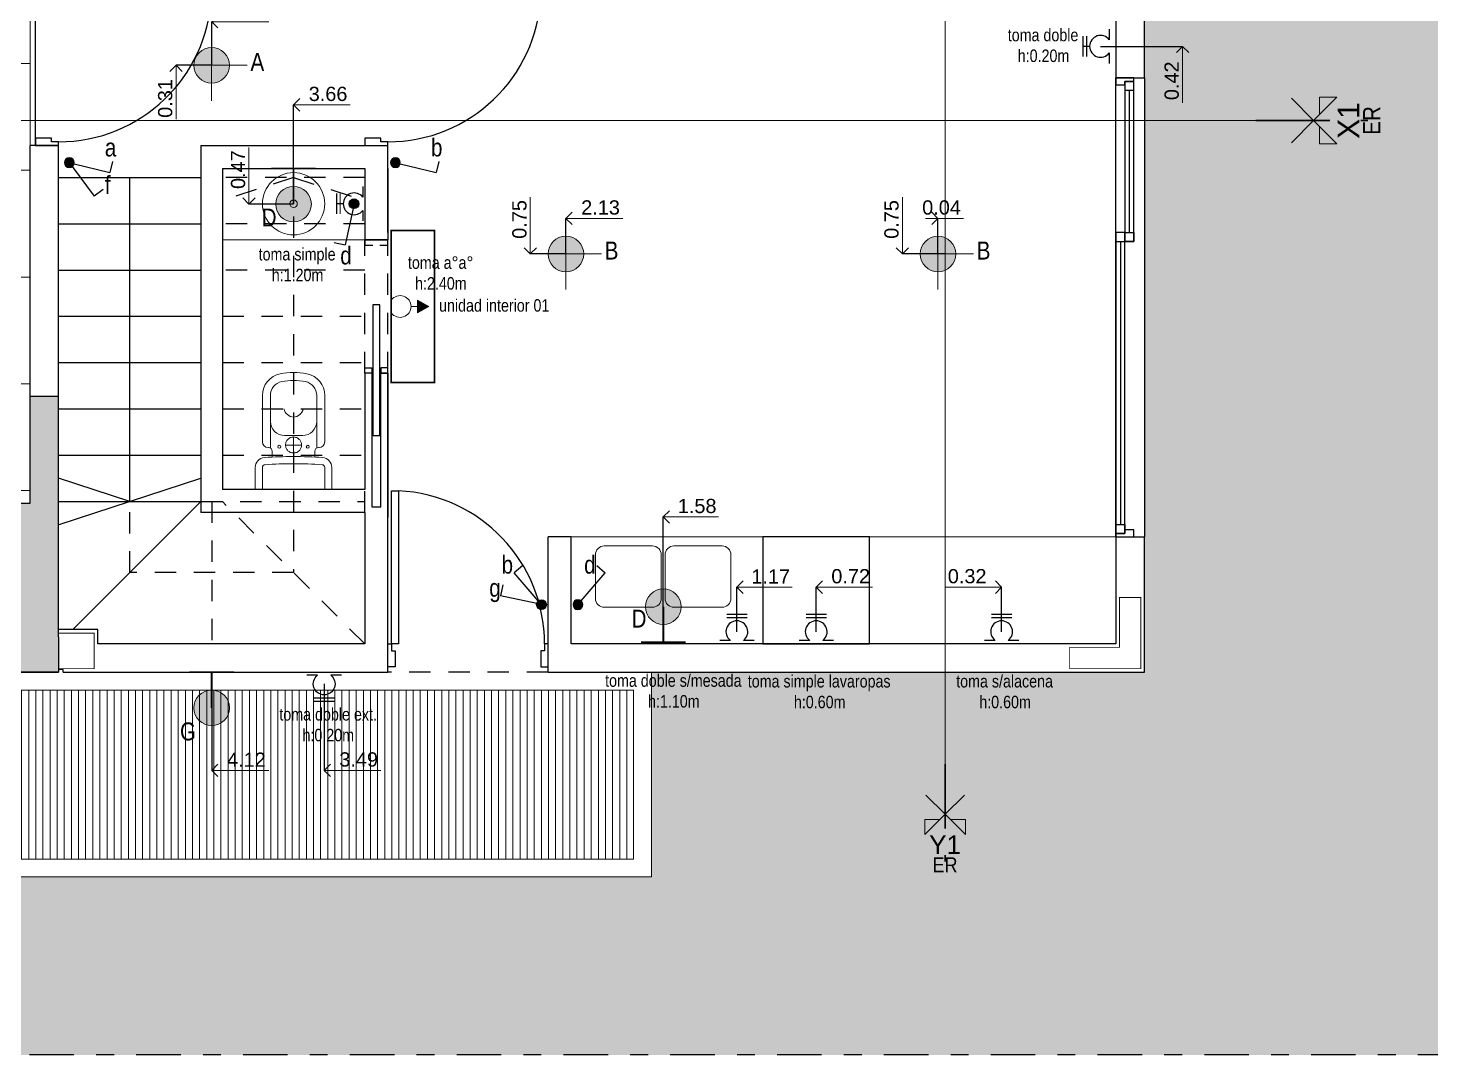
# Model space of a CAD drawing. Header units: millimetres. Extents: x 11902 to 12193, y 9935 to 10135.
# Drawn here: x 12036.44 to 12044.32, y 10090.35 to 10096.11 of the extents above; entities that cross this region are included whole.
import ezdxf
from ezdxf.enums import TextEntityAlignment as Align

# ---------------------------------------------------------------- set-up
doc = ezdxf.new("R2010")
doc.units = ezdxf.units.MM
for name, pattern in [('2040-Superposicion Puentes 20-21-22 con cintas TDC-023-024-025$0$DASHDOT2', [0.5, 0.25, -0.125, 0, -0.125]), ('ACAD_ISO02W100', [15, 12, -3]), ('CENTRO2', [28.575, 19.05, -3.175, 3.175, -3.175]), ('TRAZOS', [19.05, 12.7, -6.35])]:
    doc.linetypes.add(name, pattern=pattern)
doc.layers.get('Defpoints').update_dxf_attribs({"color": 254})
for name, color, linetype in [('0-HATCH', 7, 'Continuous'), ('01-MUROS', 7, 'Continuous'), ('02-CARPINTERÍAS', 62, 'Continuous'), ('03-PROYECCIONES', 14, 'Continuous'), ('ie llaves', 10, 'Continuous'), ('ie textos', 250, 'Continuous'), ('ie tomas', 10, 'Continuous')]:
    doc.layers.add(name, color=color, linetype=linetype)
doc.layers.add('000-COTAS ACUMULADAS', color=7, linetype='Continuous', lineweight=9, true_color=0xd10a0d)
doc.layers.add('ie bocas', color=7, linetype='Continuous', lineweight=9, true_color=0xe41b1b)
for name, color, linetype, lineweight in [('001-EJES REPLANTEO', 20, 'Continuous', 18), ('05-MOBILIARIO SANITARIOS', 144, 'Continuous', 13), ('06-SOLADOS', 252, 'Continuous', 25)]:
    doc.layers.add(name, color=color, linetype=linetype, lineweight=lineweight)
doc.styles.add('arial1', font='arial.ttf', dxfattribs={"height": 0.002})
doc.styles.add('COTAS', font='arial.ttf')
doc.styles.add('ROMANS', font='GOTHIC.TTF', dxfattribs={"height": 0.125})
doc.styles.get("Standard").update_dxf_attribs({"font": 'arial.ttf'})
doc.dimstyles.new('Cotas 1 50', dxfattribs={"dimtxt": 0.08, "dimasz": 0.07, "dimexe": 0, "dimexo": 0, "dimgap": 0.02, "dimtad": 1, "dimjust": 2, "dimzin": 0, "dimdsep": 46, "dimtxsty": 'COTAS', "dimblk1": 'NONE', "dimblk2": 'OPEN90', "dimsah": 1, "dimcen": 0.1, "dimse1": 1, "dimsd1": 1, "dimclrd": 256, "dimclre": 252, "dimclrt": 256, "dimadec": 0, "dimazin": 0, "dimtfac": 1, "dimtix": 1, "dimtmove": 2, "dimatfit": 3, "dimldrblk": 'COTA', "dimfxl": 0, "dimtolj": 1, "dimtzin": 0, "dimlwd": -1, "dimarcsym": 0})

# ---------------------------------------------------------------- blocks, each defined once
blk = doc.blocks.new('A$C7EF1341E')
at = {"lineweight": 0}
for p, q in [((0.215, 0.658), (0, 0.658)), ((0, 0.658), (0, 0.5342)), ((0.0402, 0.658), (0.0402, 0.5342)), ((0.215, 0.658), (0.43, 0.658)), ((0.3898, 0.658), (0.3898, 0.5342)), ((0.43, 0.658), (0.43, 0.5342)), ((0.072, 0.422), (0.075, 0.422)), ((0.085, 0.13), (0.085, 0.422)), ((0.17, 0.408), (0.26, 0.408)), ((0.215, 0.453), (0.215, 0.363)), ((0.345, 0.422), (0.345, 0.13)), ((0.358, 0.422), (0.355, 0.422)), ((0.04, 0.32), (0.04, 0.39)), ((0.04, 0.13), (0.04, 0.32)), ((0.165, 0.355), (0.265, 0.355)), ((0.39, 0.32), (0.39, 0.39)), ((0.39, 0.13), (0.39, 0.32))]:
    blk.add_line(p, q, dxfattribs=at)
at = {"linetype": 'Continuous', "lineweight": 0}
for p, q in [((0.095, 0.442), (0.095, 0.4758)), ((0.335, 0.442), (0.335, 0.4758))]:
    blk.add_line(p, q, dxfattribs=at)
at = {"lineweight": 0}
for centre in [(0.135, 0.418), (0.295, 0.418)]:
    blk.add_circle(centre, 0.0085, dxfattribs=at)
at = {"linetype": 'TRAZOS', "lineweight": 0}
blk.add_circle((0.215, 0.408), 0.045, dxfattribs=at)
at = {"lineweight": 0}
for centre, radius, start, end in [((0.0558, 0.5342), 0.0558, 180, 265.82354), ((0.0558, 0.5342), 0.0156, 180, 265.82354), ((0.2039, 2.5623), 2.0893, 265.82354, 270.30337), ((0.2039, 2.5623), 2.0491, 265.82354, 270.30337), ((0.2261, 2.5623), 2.0893, 269.69663, 274.17646), ((0.2261, 2.5623), 2.0491, 269.69663, 274.17646), ((0.3742, 0.5342), 0.0156, 274.17646, 0), ((0.3742, 0.5342), 0.0558, 274.17646, 0), ((0.072, 0.39), 0.032, 90, 180), ((0.075, 0.442), 0.02, 270, 0), ((0.355, 0.442), 0.02, 180, 270), ((0.358, 0.39), 0.032, 0, 90), ((0.165, 0.275), 0.08, 90, 180), ((0.265, 0.275), 0.08, 0, 90), ((0.2176, 0.1933), 0.0578, 92.61926, 168.39406), ((0.2124, 0.1933), 0.0578, 11.60594, 87.38074), ((0.2354, 0.195), 0.075, 172.39422, 172.744), ((0.1946, 0.195), 0.075, 7.256, 7.60578), ((0.165, 0.13), 0.125, 180, 258.55585), ((0.165, 0.13), 0.08, 180, 258.55585), ((0.265, 0.13), 0.08, 281.44415, 0), ((0.265, 0.13), 0.125, 281.44415, 0), ((0.215, 0.377), 0.377, 258.55585, 281.44415), ((0.215, 0.377), 0.332, 258.55585, 281.44415)]:
    blk.add_arc(centre, radius, start, end, dxfattribs=at)
blk = doc.blocks.new('Eje Replanteo')
h = blk.add_hatch(color=256)
h.paths.add_polyline_path([(0.229, 0.793), (0.06, 0.624), (0.229, 0.624)])
h.paths.add_polyline_path([(-0.229, 0.793), (-0.229, 0.624), (-0.06, 0.624)])
at = {"linetype": 'CENTRO2', "lineweight": 30}
for points in [[(0, 1.094), (0, 1.025)], [(0, 0.725), (0, 0)]]:
    blk.add_lwpolyline(points, dxfattribs=at)
for points in [[(0.217, 0.348), (0, 0.564), (-0.229, 0.793), (-0.229, 0.624), (-0.06, 0.624)], [(-0.217, 0.348), (0, 0.564), (0.229, 0.793), (0.229, 0.624), (0.06, 0.624)]]:
    blk.add_lwpolyline(points)
at = {"width": 0.85}
blk.add_attdef('ER', text='', height=0.17, dxfattribs=at).set_placement((0, 1.133), align=Align.MIDDLE_CENTER)
at = {"color": 1}
blk.add_attdef('EJE', text='', height=0.21, dxfattribs=at).set_placement((0, 0.905), align=Align.MIDDLE_CENTER)
blk = doc.blocks.new('APLIQUE')
at = {"layer": 'ie bocas', "extrusion": (-1.88135e-09, 1.24706e-11, 1)}
h = blk.add_hatch(color=256, dxfattribs=at)
h.dxf.hatch_style = 1
edge = h.paths.add_edge_path()
edge.add_arc((0, 0), 0.1, 179.24043, 539.24043, ccw=False)
at = {"layer": 'ie bocas', "const_width": 0.01}
for points in [[(-0.125, 0.2), (0.125, 0.2)], [(0, 0.2), (0, 0)]]:
    blk.add_lwpolyline(points, dxfattribs=at)
at = {"layer": 'ie bocas', "lineweight": 9}
blk.add_circle((0, 0), 0.1, dxfattribs=at)
blk = doc.blocks.new('LLA-1P')
at = {"color": 0}
for p in [(0.033, 0.028), (0.315, 0.158)]:
    blk.add_line(p, (0.255, 0.225), dxfattribs=at)
at = {"color": 0, "const_width": 0.039}
blk.add_lwpolyline([(-0.016, 0.002, 1), (0.023, 0.002, 1)], format="xyb", close=True, dxfattribs=at)
at = {"color": 0}
blk.add_circle((0.004, 0.002), 0.039, dxfattribs=at)
at = {"style": 'ROMANS', "width": 0.8, "flags": 1}
blk.add_attdef('ELEC', (0, 0.029), '', height=0.125, dxfattribs=at)
blk = doc.blocks.new('BOCA ILUMINAICON')
at = {"layer": 'ie bocas'}
h = blk.add_hatch(color=256, dxfattribs=at)
h.dxf.hatch_style = 1
edge = h.paths.add_edge_path()
edge.add_arc((0, 0), 0.1, 0, 360)
at = {"layer": 'ie bocas', "color": 250, "lineweight": 0, "true_color": 0x1f1f1f}
for p, q in [((-0.0027, -0.2), (0.0027, 0.2)), ((0.2, -0.0027), (-0.2, 0.0027))]:
    blk.add_line(p, q, dxfattribs=at)
at = {"layer": 'ie bocas', "lineweight": 9}
blk.add_circle((0, 0), 0.1, dxfattribs=at)
blk = doc.blocks.new('tug')
at = {"color": 0}
for p, q in [((-0.138, 0.07), (-0.053, 0.07)), ((0.053, 0.07), (0.138, 0.07)), ((0, -0.088), (0, -0.14))]:
    blk.add_line(p, q, dxfattribs=at)
at = {"color": 0, "const_width": 0.01}
for points in [[(-0.083, -0.112), (0.083, -0.112)], [(-0.083, -0.14), (0.083, -0.14)]]:
    blk.add_lwpolyline(points, dxfattribs=at)
at = {"color": 0}
blk.add_arc((0, 0), 0.0875, 126.8888, 53.1112, dxfattribs=at)
blk = doc.blocks.new('TOMA ESPECIAL')
at = {"lineweight": 9, "true_color": 0x306b91}
h = blk.add_hatch(color=147, dxfattribs=at)
h.dxf.hatch_style = 1
h.paths.add_polyline_path([(0, -0.23), (0.052, -0.14), (-0.052, -0.14)])
at = {"color": 0}
for p, q in [((-0.138, 0.07), (-0.053, 0.07)), ((0.053, 0.07), (0.138, 0.07)), ((0, -0.088), (0, -0.14))]:
    blk.add_line(p, q, dxfattribs=at)
at = {"color": 147, "lineweight": 9, "true_color": 0x306b91}
blk.add_lwpolyline([(0, -0.23), (0.052, -0.14), (-0.052, -0.14)], close=True, dxfattribs=at)
at = {"color": 0}
blk.add_arc((0, 0), 0.0875, 126.8888, 53.1112, dxfattribs=at)
blk = doc.blocks.new('_OPEN90')
at = {"color": 0, "linetype": 'ByBlock'}
for p, q in [((0, 0), (-1, 0)), ((-0.5, 0.5), (0, 0)), ((0, 0), (-0.5, -0.5))]:
    blk.add_line(p, q, dxfattribs=at)
blk = doc.blocks.new('*D84')
at = {"layer": '000-COTAS ACUMULADAS', "transparency": 16777216}
blk.add_line((12039.2579, 10094.915), (12039.2579, 10095.1634), dxfattribs=at)
at = {"layer": '000-COTAS ACUMULADAS', "color": 252, "lineweight": -2, "transparency": 16777216}
blk.add_line((12039.4579, 10094.845), (12039.2579, 10094.845), dxfattribs=at)
at = {"layer": 'Defpoints', "color": 0, "transparency": 16777216}
for p in [(12039.6575, 10095.595), (12039.2579, 10094.845), (12039.4579, 10094.845, 0)]:
    blk.add_point(p, dxfattribs=at)
at = {"layer": '000-COTAS ACUMULADAS', "transparency": 16777216, "xscale": 0.07, "yscale": 0.07, "zscale": 0.07, "rotation": 270}
blk.add_blockref('_OPEN90', (12039.2579, 10094.845), dxfattribs=at)
at = {"layer": '000-COTAS ACUMULADAS', "transparency": 16777216, "insert": (12039.1971, 10095.0392), "char_height": 0.08, "attachment_point": 5, "rotation": 90, "style": 'COTAS'}
blk.add_mtext('\\A1;0.75', dxfattribs=at)
blk = doc.blocks.new('_None')
blk = doc.blocks.new('COTA')
blk.add_line((-1, 0), (0, 0))
at = {"const_width": 0.065}
blk.add_lwpolyline([(0.14, 0.14), (0.28, 0.28), (0, 0), (-0.14, -0.14), (-0.28, -0.28)], dxfattribs=at)
blk = doc.blocks.new('*D85')
at = {"layer": '000-COTAS ACUMULADAS', "transparency": 16777216}
blk.add_line((12041.3479, 10094.915), (12041.3479, 10095.1634), dxfattribs=at)
at = {"layer": '000-COTAS ACUMULADAS', "color": 252, "lineweight": -2, "transparency": 16777216}
blk.add_line((12041.5879, 10094.845), (12041.3479, 10094.845), dxfattribs=at)
at = {"layer": 'Defpoints', "color": 0, "transparency": 16777216}
for p in [(12041.5879, 10095.595), (12041.3479, 10094.845), (12041.5879, 10094.845)]:
    blk.add_point(p, dxfattribs=at)
at = {"layer": '000-COTAS ACUMULADAS', "transparency": 16777216, "xscale": 0.07, "yscale": 0.07, "zscale": 0.07, "rotation": 270}
blk.add_blockref('_OPEN90', (12041.3479, 10094.845), dxfattribs=at)
at = {"layer": '000-COTAS ACUMULADAS', "transparency": 16777216, "insert": (12041.2871, 10095.0392), "char_height": 0.08, "attachment_point": 5, "rotation": 90, "style": 'COTAS'}
blk.add_mtext('\\A1;0.75', dxfattribs=at)
blk = doc.blocks.new('*D87')
at = {"layer": '000-COTAS ACUMULADAS', "color": 252, "lineweight": -2, "transparency": 16777216}
blk.add_line((12042.4329, 10096.8077), (12042.922, 10096.8077), dxfattribs=at)
at = {"layer": '000-COTAS ACUMULADAS', "transparency": 16777216}
blk.add_line((12042.922, 10096.7377), (12042.922, 10096.5129), dxfattribs=at)
at = {"layer": 'Defpoints', "color": 0, "transparency": 16777216}
for p in [(12042.4329, 10096.8077), (12042.922, 10096.8077), (12042.5479, 10095.595)]:
    blk.add_point(p, dxfattribs=at)
at = {"layer": '000-COTAS ACUMULADAS', "transparency": 16777216, "xscale": 0.07, "yscale": 0.07, "zscale": 0.07, "rotation": 90}
blk.add_blockref('_OPEN90', (12042.922, 10096.8077), dxfattribs=at)
at = {"layer": '000-COTAS ACUMULADAS', "transparency": 16777216, "insert": (12042.8618, 10096.6253), "char_height": 0.08, "attachment_point": 5, "rotation": 90, "style": 'COTAS'}
blk.add_mtext('\\A1;1.21', dxfattribs=at)
blk = doc.blocks.new('*D88')
at = {"layer": '000-COTAS ACUMULADAS', "color": 252, "lineweight": -2, "transparency": 16777216}
blk.add_line((12042.4613, 10096.0116), (12042.922, 10096.0116), dxfattribs=at)
at = {"layer": '000-COTAS ACUMULADAS', "transparency": 16777216}
blk.add_line((12042.922, 10095.9416), (12042.922, 10095.6946), dxfattribs=at)
at = {"layer": 'Defpoints', "color": 0, "transparency": 16777216}
for p in [(12042.4613, 10096.0116), (12042.922, 10096.0116), (12042.5479, 10095.595)]:
    blk.add_point(p, dxfattribs=at)
at = {"layer": '000-COTAS ACUMULADAS', "transparency": 16777216, "xscale": 0.07, "yscale": 0.07, "zscale": 0.07, "rotation": 90}
blk.add_blockref('_OPEN90', (12042.922, 10096.0116), dxfattribs=at)
at = {"layer": '000-COTAS ACUMULADAS', "transparency": 16777216, "insert": (12042.8611, 10095.8181), "char_height": 0.08, "attachment_point": 5, "rotation": 90, "style": 'COTAS'}
blk.add_mtext('\\A1;0.42', dxfattribs=at)
blk = doc.blocks.new('*D89')
at = {"layer": '000-COTAS ACUMULADAS', "transparency": 16777216}
blk.add_line((12041.8354, 10092.9734), (12041.5884, 10092.9734), dxfattribs=at)
at = {"layer": '000-COTAS ACUMULADAS', "color": 252, "lineweight": -2, "transparency": 16777216}
blk.add_line((12041.9054, 10092.7228), (12041.9054, 10092.9734), dxfattribs=at)
at = {"layer": 'Defpoints', "color": 0, "transparency": 16777216}
for p in [(12041.9054, 10092.9734), (12041.9054, 10092.7228), (12041.5879, 10092.655)]:
    blk.add_point(p, dxfattribs=at)
at = {"layer": '000-COTAS ACUMULADAS', "transparency": 16777216, "xscale": 0.07, "yscale": 0.07, "zscale": 0.07}
blk.add_blockref('_OPEN90', (12041.9054, 10092.9734), dxfattribs=at)
at = {"layer": '000-COTAS ACUMULADAS', "transparency": 16777216, "insert": (12041.7119, 10093.0343), "char_height": 0.08, "attachment_point": 5, "style": 'COTAS'}
blk.add_mtext('\\A1;0.32', dxfattribs=at)
blk = doc.blocks.new('*D90')
at = {"layer": '000-COTAS ACUMULADAS', "color": 252, "lineweight": -2, "transparency": 16777216}
blk.add_line((12040.864, 10092.7228), (12040.864, 10092.9734), dxfattribs=at)
at = {"layer": '000-COTAS ACUMULADAS', "transparency": 16777216}
blk.add_line((12040.934, 10092.9734), (12041.181, 10092.9734), dxfattribs=at)
at = {"layer": 'Defpoints', "color": 0, "transparency": 16777216}
for p in [(12040.864, 10092.9734), (12040.864, 10092.7228), (12041.5879, 10092.655)]:
    blk.add_point(p, dxfattribs=at)
at = {"layer": '000-COTAS ACUMULADAS', "transparency": 16777216, "xscale": 0.07, "yscale": 0.07, "zscale": 0.07, "rotation": 180}
blk.add_blockref('_OPEN90', (12040.864, 10092.9734), dxfattribs=at)
at = {"layer": '000-COTAS ACUMULADAS', "transparency": 16777216, "insert": (12041.0575, 10093.0342), "char_height": 0.08, "attachment_point": 5, "style": 'COTAS'}
blk.add_mtext('\\A1;0.72', dxfattribs=at)
blk = doc.blocks.new('*D91')
at = {"layer": '000-COTAS ACUMULADAS', "color": 252, "lineweight": -2, "transparency": 16777216}
blk.add_line((12040.4184, 10092.7228), (12040.4184, 10092.9734), dxfattribs=at)
at = {"layer": '000-COTAS ACUMULADAS', "transparency": 16777216}
blk.add_line((12040.4884, 10092.9734), (12040.7286, 10092.9734), dxfattribs=at)
at = {"layer": 'Defpoints', "color": 0, "transparency": 16777216}
for p in [(12040.4184, 10092.9734), (12040.4184, 10092.7228), (12041.5879, 10092.6712)]:
    blk.add_point(p, dxfattribs=at)
at = {"layer": '000-COTAS ACUMULADAS', "transparency": 16777216, "xscale": 0.07, "yscale": 0.07, "zscale": 0.07, "rotation": 180}
blk.add_blockref('_OPEN90', (12040.4184, 10092.9734), dxfattribs=at)
at = {"layer": '000-COTAS ACUMULADAS', "transparency": 16777216, "insert": (12040.6085, 10093.0335), "char_height": 0.08, "attachment_point": 5, "style": 'COTAS'}
blk.add_mtext('\\A1;1.17', dxfattribs=at)
blk = doc.blocks.new('*D92')
at = {"layer": '000-COTAS ACUMULADAS', "color": 252, "lineweight": -2, "transparency": 16777216}
blk.add_line((12040.0049, 10092.6632), (12040.0049, 10093.3679), dxfattribs=at)
at = {"layer": '000-COTAS ACUMULADAS', "transparency": 16777216}
blk.add_line((12040.0749, 10093.3679), (12040.3153, 10093.3679), dxfattribs=at)
at = {"layer": 'Defpoints', "color": 0, "transparency": 16777216}
for p in [(12040.0049, 10093.3679), (12040.0049, 10092.6632), (12041.5879, 10092.655)]:
    blk.add_point(p, dxfattribs=at)
at = {"layer": '000-COTAS ACUMULADAS', "transparency": 16777216, "xscale": 0.07, "yscale": 0.07, "zscale": 0.07, "rotation": 180}
blk.add_blockref('_OPEN90', (12040.0049, 10093.3679), dxfattribs=at)
at = {"layer": '000-COTAS ACUMULADAS', "transparency": 16777216, "insert": (12040.1951, 10093.4287), "char_height": 0.08, "attachment_point": 5, "style": 'COTAS'}
blk.add_mtext('\\A1;1.58', dxfattribs=at)
blk = doc.blocks.new('*D93')
at = {"layer": '000-COTAS ACUMULADAS', "color": 252, "lineweight": -2, "transparency": 16777216}
blk.add_line((12037.4679, 10092.495), (12037.4679, 10091.9439), dxfattribs=at)
at = {"layer": '000-COTAS ACUMULADAS', "transparency": 16777216}
blk.add_line((12037.5379, 10091.9439), (12037.7881, 10091.9439), dxfattribs=at)
at = {"layer": 'Defpoints', "color": 0, "transparency": 16777216}
for p in [(12037.4679, 10092.495), (12041.5879, 10092.495), (12037.4679, 10091.9439)]:
    blk.add_point(p, dxfattribs=at)
at = {"layer": '000-COTAS ACUMULADAS', "transparency": 16777216, "xscale": 0.07, "yscale": 0.07, "zscale": 0.07, "rotation": 180}
blk.add_blockref('_OPEN90', (12037.4679, 10091.9439), dxfattribs=at)
at = {"layer": '000-COTAS ACUMULADAS', "transparency": 16777216, "insert": (12037.663, 10092.004), "char_height": 0.08, "attachment_point": 5, "style": 'COTAS'}
blk.add_mtext('\\A1;4.12', dxfattribs=at)
blk = doc.blocks.new('*D95')
at = {"layer": '000-COTAS ACUMULADAS', "color": 252, "lineweight": -2, "transparency": 16777216}
blk.add_line((12037.4679, 10095.905), (12037.4679, 10096.1497), dxfattribs=at)
at = {"layer": '000-COTAS ACUMULADAS', "transparency": 16777216}
blk.add_line((12037.5379, 10096.1497), (12037.7881, 10096.1497), dxfattribs=at)
at = {"layer": 'Defpoints', "color": 0, "transparency": 16777216}
for p in [(12037.4679, 10096.1497), (12037.4679, 10095.905, 0), (12041.5879, 10095.595)]:
    blk.add_point(p, dxfattribs=at)
at = {"layer": '000-COTAS ACUMULADAS', "transparency": 16777216, "xscale": 0.07, "yscale": 0.07, "zscale": 0.07, "rotation": 180}
blk.add_blockref('_OPEN90', (12037.4679, 10096.1497), dxfattribs=at)
at = {"layer": '000-COTAS ACUMULADAS', "transparency": 16777216, "insert": (12037.663, 10096.2098), "char_height": 0.08, "attachment_point": 5, "style": 'COTAS'}
blk.add_mtext('\\A1;4.12', dxfattribs=at)
blk = doc.blocks.new('*D96')
at = {"layer": '000-COTAS ACUMULADAS', "color": 252, "lineweight": -2, "transparency": 16777216}
blk.add_line((12037.9279, 10095.325), (12037.9279, 10095.683), dxfattribs=at)
at = {"layer": '000-COTAS ACUMULADAS', "transparency": 16777216}
blk.add_line((12037.9979, 10095.683), (12038.2456, 10095.683), dxfattribs=at)
at = {"layer": 'Defpoints', "color": 0, "transparency": 16777216}
for p in [(12037.9279, 10095.683), (12041.5879, 10095.595), (12037.9279, 10095.325)]:
    blk.add_point(p, dxfattribs=at)
at = {"layer": '000-COTAS ACUMULADAS', "transparency": 16777216, "xscale": 0.07, "yscale": 0.07, "zscale": 0.07, "rotation": 180}
blk.add_blockref('_OPEN90', (12037.9279, 10095.683), dxfattribs=at)
at = {"layer": '000-COTAS ACUMULADAS', "transparency": 16777216, "insert": (12038.1218, 10095.7439), "char_height": 0.08, "attachment_point": 5, "style": 'COTAS'}
blk.add_mtext('\\A1;3.66', dxfattribs=at)
blk = doc.blocks.new('*D98')
at = {"layer": '000-COTAS ACUMULADAS', "transparency": 16777216}
blk.add_line((12037.6773, 10095.195), (12037.6773, 10095.4428), dxfattribs=at)
at = {"layer": '000-COTAS ACUMULADAS', "color": 252, "lineweight": -2, "transparency": 16777216}
blk.add_line((12037.9279, 10095.125), (12037.6773, 10095.125), dxfattribs=at)
at = {"layer": 'Defpoints', "color": 0, "transparency": 16777216}
for p in [(12037.9279, 10095.595), (12037.6773, 10095.125), (12037.9279, 10095.125)]:
    blk.add_point(p, dxfattribs=at)
at = {"layer": '000-COTAS ACUMULADAS', "transparency": 16777216, "xscale": 0.07, "yscale": 0.07, "zscale": 0.07, "rotation": 270}
blk.add_blockref('_OPEN90', (12037.6773, 10095.125), dxfattribs=at)
at = {"layer": '000-COTAS ACUMULADAS', "transparency": 16777216, "insert": (12037.6164, 10095.3189), "char_height": 0.08, "attachment_point": 5, "rotation": 90, "style": 'COTAS'}
blk.add_mtext('\\A1;0.47', dxfattribs=at)
blk = doc.blocks.new('*D99')
at = {"layer": '000-COTAS ACUMULADAS', "color": 252, "lineweight": -2, "transparency": 16777216}
blk.add_line((12037.4679, 10095.905), (12037.2679, 10095.905), dxfattribs=at)
at = {"layer": '000-COTAS ACUMULADAS', "transparency": 16777216}
blk.add_line((12037.2679, 10095.835), (12037.2679, 10095.6027), dxfattribs=at)
at = {"layer": 'Defpoints', "color": 0, "transparency": 16777216}
for p in [(12037.2679, 10095.905), (12037.4679, 10095.905, 0), (12037.4679, 10095.595)]:
    blk.add_point(p, dxfattribs=at)
at = {"layer": '000-COTAS ACUMULADAS', "transparency": 16777216, "xscale": 0.07, "yscale": 0.07, "zscale": 0.07, "rotation": 90}
blk.add_blockref('_OPEN90', (12037.2679, 10095.905), dxfattribs=at)
at = {"layer": '000-COTAS ACUMULADAS', "transparency": 16777216, "insert": (12037.2071, 10095.7189), "char_height": 0.08, "attachment_point": 5, "rotation": 90, "style": 'COTAS'}
blk.add_mtext('\\A1;0.31', dxfattribs=at)
blk = doc.blocks.new('*D100')
at = {"layer": '000-COTAS ACUMULADAS', "color": 252, "lineweight": -2, "transparency": 16777216}
blk.add_line((12041.5479, 10094.845), (12041.5479, 10095.045), dxfattribs=at)
at = {"layer": '000-COTAS ACUMULADAS', "transparency": 16777216}
blk.add_line((12041.5479, 10095.045), (12041.6917, 10095.045), dxfattribs=at)
at = {"layer": 'Defpoints', "color": 0, "transparency": 16777216}
for p in [(12041.5479, 10095.045), (12041.5479, 10094.845), (12041.5879, 10094.845)]:
    blk.add_point(p, dxfattribs=at)
at = {"layer": '000-COTAS ACUMULADAS', "transparency": 16777216, "xscale": 0.07, "yscale": 0.07, "zscale": 0.07}
blk.add_blockref('_OPEN90', (12041.5479, 10095.045), dxfattribs=at)
at = {"layer": '000-COTAS ACUMULADAS', "transparency": 16777216, "insert": (12041.5679, 10095.1059), "char_height": 0.08, "attachment_point": 5, "style": 'COTAS'}
blk.add_mtext('\\A1;0.04', dxfattribs=at)
blk = doc.blocks.new('*D101')
at = {"layer": '000-COTAS ACUMULADAS', "color": 252, "lineweight": -2, "transparency": 16777216}
blk.add_line((12039.4579, 10094.845), (12039.4579, 10095.045), dxfattribs=at)
at = {"layer": '000-COTAS ACUMULADAS', "transparency": 16777216}
blk.add_line((12039.5279, 10095.045), (12039.7771, 10095.045), dxfattribs=at)
at = {"layer": 'Defpoints', "color": 0, "transparency": 16777216}
for p in [(12039.4579, 10095.045), (12039.4579, 10094.845), (12041.5879, 10094.845)]:
    blk.add_point(p, dxfattribs=at)
at = {"layer": '000-COTAS ACUMULADAS', "transparency": 16777216, "xscale": 0.07, "yscale": 0.07, "zscale": 0.07, "rotation": 180}
blk.add_blockref('_OPEN90', (12039.4579, 10095.045), dxfattribs=at)
at = {"layer": '000-COTAS ACUMULADAS', "transparency": 16777216, "insert": (12039.6525, 10095.1059), "char_height": 0.08, "attachment_point": 5, "style": 'COTAS'}
blk.add_mtext('\\A1;2.13', dxfattribs=at)
blk = doc.blocks.new('*D102')
at = {"layer": '000-COTAS ACUMULADAS', "color": 252, "lineweight": -2, "transparency": 16777216}
blk.add_line((12038.0998, 10092.4294), (12038.0998, 10091.9439), dxfattribs=at)
at = {"layer": '000-COTAS ACUMULADAS', "transparency": 16777216}
blk.add_line((12038.1698, 10091.9439), (12038.4177, 10091.9439), dxfattribs=at)
at = {"layer": 'Defpoints', "color": 0, "transparency": 16777216}
for p in [(12041.5879, 10092.495), (12038.0998, 10092.4294), (12038.0998, 10091.9439)]:
    blk.add_point(p, dxfattribs=at)
at = {"layer": '000-COTAS ACUMULADAS', "transparency": 16777216, "xscale": 0.07, "yscale": 0.07, "zscale": 0.07, "rotation": 180}
blk.add_blockref('_OPEN90', (12038.0998, 10091.9439), dxfattribs=at)
at = {"layer": '000-COTAS ACUMULADAS', "transparency": 16777216, "insert": (12038.2938, 10092.0047), "char_height": 0.08, "attachment_point": 5, "style": 'COTAS'}
blk.add_mtext('\\A1;3.49', dxfattribs=at)

msp = doc.modelspace()

# ---------------------------------------------------------------- hatches: boundary and pattern name
at = {"layer": '01-MUROS', "true_color": 0xe0e0e0, "transparency": 33554595}
h = msp.add_hatch(color=254, dxfattribs=at)
h.dxf.hatch_style = 1
h.paths.add_polyline_path([(12017.8251, 10096.455), (12009.0451, 10096.455), (12009.0451, 10090.345), (12017.8251, 10090.345)])
edge = h.paths.add_edge_path()
edge.add_line((12053.1589, 10112.895), (12013.9351, 10112.895))
edge.add_arc((12013.8466, 10108.0944), 4.8014, 88.94277, 179.99294)
edge.add_line((12009.0451, 10108.095), (12009.0451, 10106.595))
edge.add_line((12009.0451, 10106.595), (12022.2351, 10106.595))
edge.add_line((12022.2351, 10106.595), (12053.1589, 10106.595))
edge.add_line((12053.1589, 10106.595), (12053.1589, 10112.895))
h.paths.add_polyline_path([(12039.4579, 10091.345), (12029.0251, 10091.345), (12029.0251, 10090.345), (12039.4579, 10090.345)])
h.paths.add_polyline_path([(12017.8251, 10091.345), (12025.0251, 10091.345), (12025.0251, 10090.345), (12017.8251, 10090.345)])
h.paths.add_polyline_path([(12039.9379, 10092.495), (12039.9379, 10091.345), (12039.4579, 10091.345), (12039.4579, 10090.345), (12061.4589, 10090.345), (12061.4589, 10112.895), (12053.1589, 10112.895), (12053.1589, 10099.7514), (12042.7079, 10099.7514), (12042.7079, 10092.495)])
at = {"layer": '01-MUROS'}
h = msp.add_hatch(color=253, dxfattribs=at)
h.dxf.hatch_style = 1
h.paths.add_polyline_path([(12025.8251, 10092.695), (12025.8251, 10092.565), (12025.8251, 10092.495), (12036.6079, 10092.495), (12036.6079, 10092.695), (12036.6079, 10094.045), (12036.4479, 10094.045), (12036.4479, 10093.445), (12036.3279, 10093.445), (12036.3279, 10092.695), (12034.5179, 10092.695), (12034.5179, 10093.445), (12034.3979, 10093.445), (12034.3979, 10092.695), (12033.4979, 10092.695), (12033.4979, 10093.295), (12033.2979, 10093.295), (12033.2979, 10092.695)])
h.paths.add_polyline_path([(12032.7979, 10096.675), (12032.7979, 10097.28), (12032.5979, 10097.28), (12032.5979, 10096.475), (12033.2979, 10096.475), (12033.2979, 10095.845), (12033.4979, 10095.845), (12033.4979, 10096.675)])
h.paths.add_polyline_path([(12032.5979, 10099.745), (12032.5979, 10098.88), (12032.7979, 10098.88), (12032.7979, 10099.545), (12033.4979, 10099.545), (12033.4979, 10100.4025), (12033.2979, 10100.4025), (12033.2979, 10099.745)])
h.paths.add_polyline_path([(12033.2979, 10103.6275), (12033.2979, 10102.2525), (12033.4979, 10102.2525), (12033.4979, 10102.94), (12033.4979, 10103.6275)])
h.paths.add_polyline_path([(12030.7165, 10106.595), (12030.7165, 10106.395), (12033.2979, 10106.395), (12033.2979, 10105.4775), (12033.4979, 10105.4775), (12033.4979, 10106.395), (12033.8979, 10106.395), (12033.8979, 10106.595)])
h.paths.add_polyline_path([(12036.3279, 10099.755), (12036.3279, 10099.515), (12036.5879, 10099.515), (12036.5879, 10099.755)])
h.paths.add_polyline_path([(12036.3279, 10096.595), (12036.3279, 10096.355), (12036.5879, 10096.355), (12036.5879, 10096.595)])
h.paths.add_polyline_path([(12036.3479, 10106.595), (12036.0679, 10106.595), (12036.0679, 10106.395), (12036.3279, 10106.395), (12036.3279, 10106.355), (12036.5879, 10106.355), (12036.5879, 10106.595)])
h.paths.add_polyline_path([(12027.4165, 10106.595), (12027.4165, 10106.395), (12028.7165, 10106.395), (12028.7165, 10106.595)])
h.paths.add_polyline_path([(12022.2351, 10106.595), (12022.2351, 10105.23), (12022.4351, 10105.23), (12022.4351, 10106.395), (12025.4165, 10106.395), (12025.4165, 10106.595)])
h.paths.add_polyline_path([(12022.2351, 10103.23), (12022.2351, 10101.865), (12020.7451, 10101.865), (12020.7451, 10099.095), (12023.5551, 10099.095), (12023.5551, 10098.575), (12023.7551, 10098.575), (12023.7551, 10099.295), (12020.9451, 10099.295), (12020.9451, 10101.665), (12022.4351, 10101.665), (12022.4351, 10103.23)])
h.paths.add_polyline_path([(12019.0251, 10096.455), (12019.0251, 10095.475), (12019.2251, 10095.475), (12019.2251, 10096.255), (12023.7551, 10096.255), (12023.7551, 10096.975), (12023.5551, 10096.975), (12023.5551, 10096.455)])
h.paths.add_polyline_path([(12019.2251, 10092.695), (12019.2251, 10093.475), (12019.0251, 10093.475), (12019.0251, 10092.495), (12025.0251, 10092.495), (12025.0251, 10092.695)])
at = {"layer": '06-SOLADOS', "lineweight": 5}
h = msp.add_hatch(dxfattribs=at)
h.set_pattern_fill('_USER', color=256, scale=0.6, angle=90, double=1, pattern_type=0)
h.set_pattern_definition([(90, (12036.70794, 10094.71504), (-0.6, 2e-16), []), (180, (12036.70794, 10094.71504), (-2e-16, -0.6), [])])
h.paths.add_polyline_path([(12033.4979, 10093.445), (12036.4479, 10093.445), (12036.4479, 10094.045), (12036.4479, 10094.715), (12036.4479, 10096.355), (12036.3279, 10096.355), (12036.3279, 10096.595), (12036.5879, 10096.595), (12036.5879, 10099.515), (12036.3279, 10099.515), (12036.3279, 10099.755), (12036.5879, 10099.755), (12036.5879, 10106.355), (12036.4679, 10106.355), (12036.4679, 10106.395), (12033.4979, 10106.395), (12033.4979, 10099.545), (12032.7979, 10099.545), (12032.7979, 10096.675), (12033.4979, 10096.675), (12033.4979, 10096.005), (12035.4479, 10096.005), (12035.4479, 10095.185), (12033.4979, 10095.185)])
at = {"layer": '06-SOLADOS', "lineweight": 9}
h = msp.add_hatch(dxfattribs=at)
h.set_pattern_fill('_USER', color=256, scale=0.04, angle=90, pattern_type=0)
h.set_pattern_definition([(90, (0, 0), (-0.04, 0), [])])
h.paths.add_polyline_path([(12019.1251, 10091.445), (12019.1251, 10092.395), (12039.8379, 10092.395), (12039.8379, 10091.445)])
h.paths.add_polyline_path([(12033.5079, 10091.635), (12033.5079, 10092.235), (12034.1079, 10092.235), (12034.1079, 10091.635)], flags=16)
h.paths.add_polyline_path([(12025.1251, 10091.245), (12028.9251, 10091.245), (12028.9251, 10090.445), (12025.1251, 10090.445)])

# ---------------------------------------------------------------- linework, layer by layer
for p, q in [((12036.4779, 10095.455), (12036.4779, 10096.355)), ((12036.6079, 10092.495), (12034.1079, 10092.495))]:
    msp.add_line(p, q)
at = {"color": 1, "linetype": '2040-Superposicion Puentes 20-21-22 con cintas TDC-023-024-025$0$DASHDOT2'}
msp.add_line((12065.4944, 10090.345), (12008.9351, 10090.345), dxfattribs=at)
at = {"color": 97, "true_color": 0x2e8c22, "const_width": 0.005}
msp.add_lwpolyline([(12042.6879, 10092.515), (12042.2879, 10092.515), (12042.2879, 10092.635), (12042.5679, 10092.635), (12042.5679, 10092.915), (12042.6879, 10092.915), (12042.6879, 10092.515)], dxfattribs=at)
msp.add_lwpolyline([(12036.6079, 10092.715), (12036.6079, 10092.515), (12036.8079, 10092.515), (12036.8079, 10092.715)], close=True, dxfattribs=at)
at = {"layer": '0-HATCH'}
msp.add_line((12036.6079, 10094.045), (12036.4479, 10094.045), dxfattribs=at)
msp.add_lwpolyline([(12036.6329, 10092.495), (12036.6329, 10092.51), (12036.6079, 10092.51)], dxfattribs=at)
at = {"layer": '001-EJES REPLANTEO'}
for p, q in [((12041.5879, 10097.3929), (12041.5879, 10091.6972)), ((12043.6577, 10095.595), (12035.6573, 10095.595))]:
    msp.add_line(p, q, dxfattribs=at)
at = {"layer": '01-MUROS'}
for p, q in [((12042.5479, 10095.835), (12042.7079, 10095.835)), ((12036.4479, 10093.445), (12036.4479, 10095.455)), ((12036.6079, 10092.695), (12036.6079, 10095.455)), ((12037.4079, 10095.455), (12038.3279, 10095.455)), ((12037.4079, 10095.455), (12037.4079, 10093.3918)), ((12037.5279, 10095.325), (12038.3279, 10095.325)), ((12037.5279, 10095.325), (12037.5279, 10093.5218)), ((12038.3279, 10095.325), (12038.3279, 10094.925)), ((12038.3279, 10094.925), (12038.4579, 10094.925)), ((12038.4579, 10092.495), (12038.4579, 10094.215)), ((12038.4579, 10094.175), (12038.4179, 10094.175)), ((12038.3279, 10093.5218), (12037.5279, 10093.5218)), ((12036.3279, 10093.445), (12036.4479, 10093.445)), ((12038.3279, 10093.3918), (12037.4079, 10093.3918)), ((12039.3579, 10092.495), (12039.3579, 10093.255)), ((12039.4879, 10093.255), (12039.3579, 10093.255)), ((12039.4879, 10092.655), (12039.4879, 10093.255)), ((12042.5479, 10093.255), (12042.5479, 10092.655)), ((12042.5479, 10093.255), (12042.7079, 10093.255)), ((12042.7079, 10092.495), (12042.7079, 10093.255)), ((12036.6079, 10092.695), (12036.6079, 10092.495)), ((12042.5479, 10092.655), (12039.4879, 10092.655))]:
    msp.add_line(p, q, dxfattribs=at)
for points in [[(12042.7079, 10095.835), (12042.7079, 10096.595), (12042.1579, 10096.595)], [(12042.1579, 10096.435), (12042.5479, 10096.435), (12042.5479, 10095.835)], [(12036.6079, 10095.455), (12036.4479, 10095.455)], [(12038.3279, 10095.455), (12038.3279, 10095.455), (12038.4579, 10095.455)], [(12038.4579, 10094.965), (12038.4579, 10095.455)], [(12038.4579, 10095.325), (12038.4579, 10094.925)], [(12038.3679, 10094.175), (12038.3279, 10094.175)], [(12038.3279, 10094.175), (12038.3279, 10093.5218)], [(12038.3679, 10094.175), (12038.3679, 10093.425), (12038.4179, 10093.425), (12038.4179, 10094.175)], [(12038.4579, 10094.175), (12038.4579, 10093.365)], [(12038.3279, 10093.3918), (12038.3279, 10092.655), (12036.8279, 10092.655), (12036.8279, 10092.735), (12036.6079, 10092.735)], [(12025.8251, 10092.495), (12036.6079, 10092.495)], [(12036.6329, 10092.495), (12038.4579, 10092.495)], [(12039.3579, 10092.495), (12042.7079, 10092.495)]]:
    msp.add_lwpolyline(points, dxfattribs=at)
msp.add_lwpolyline([(12040.564, 10092.655), (12041.164, 10092.655), (12041.164, 10093.255), (12040.564, 10093.255)], close=True, dxfattribs=at)
at = {"layer": '02-CARPINTERÍAS'}
for p, q in [((12042.5479, 10093.255), (12042.5479, 10095.835)), ((12042.6229, 10095.765), (12042.6229, 10094.965)), ((12042.7079, 10095.835), (12042.7079, 10093.255)), ((12042.5729, 10094.915), (12042.5729, 10093.325))]:
    msp.add_line(p, q, dxfattribs=at)
for points in [[(12042.5979, 10095.795), (12042.5979, 10095.815), (12042.6479, 10095.815), (12042.6479, 10095.835), (12042.5479, 10095.835), (12042.5479, 10095.795)], [(12042.6479, 10095.815), (12042.5979, 10095.815), (12042.5979, 10094.915), (12042.6479, 10094.915)], [(12042.5979, 10095.815), (12042.5979, 10095.765), (12042.6479, 10095.765), (12042.6479, 10095.815)], [(12036.5679, 10095.495), (12036.4779, 10095.495), (12036.4779, 10095.455), (12036.6079, 10095.455), (12036.6079, 10095.475), (12036.5679, 10095.475)], [(12038.4179, 10095.495), (12038.3279, 10095.495), (12038.3279, 10095.455), (12038.4579, 10095.455), (12038.4579, 10095.475), (12038.4179, 10095.475)], [(12042.5979, 10094.965), (12042.5479, 10094.965), (12042.5479, 10093.275), (12042.5979, 10093.275)], [(12042.5479, 10094.965), (12042.5479, 10094.915), (12042.5979, 10094.915), (12042.5979, 10094.965)], [(12042.5979, 10094.915), (12042.5979, 10094.965), (12042.6479, 10094.965), (12042.6479, 10094.915)], [(12038.3729, 10093.825), (12038.4129, 10093.825), (12038.4129, 10094.5597), (12038.3729, 10094.5597)], [(12038.3279, 10094.175), (12038.3279, 10094.205), (12038.3679, 10094.205), (12038.3679, 10094.175)], [(12038.4579, 10094.175), (12038.4579, 10094.205), (12038.4179, 10094.205), (12038.4179, 10094.175)], [(12038.4779, 10093.515), (12038.5179, 10093.515), (12038.5179, 10092.655), (12038.4779, 10092.655)], [(12042.5479, 10093.275), (12042.5479, 10093.325), (12042.5979, 10093.325), (12042.5979, 10093.275)], [(12042.5979, 10093.295), (12042.5979, 10093.275), (12042.5479, 10093.275), (12042.5479, 10093.255), (12042.6479, 10093.255), (12042.6479, 10093.295)], [(12038.4979, 10092.615), (12038.4979, 10092.525), (12038.4579, 10092.525), (12038.4579, 10092.655), (12038.4779, 10092.655), (12038.4779, 10092.615)], [(12039.3179, 10092.615), (12039.3179, 10092.525), (12039.3579, 10092.525), (12039.3579, 10092.655), (12039.3379, 10092.655), (12039.3379, 10092.615)]]:
    msp.add_lwpolyline(points, close=True, dxfattribs=at)
msp.add_lwpolyline([(12038.4129, 10094.895), (12038.4579, 10094.895), (12038.4579, 10094.925), (12038.3279, 10094.925), (12038.3279, 10094.895), (12038.3729, 10094.895)], dxfattribs=at)
for centre, start, end in [((12036.6079, 10096.335), 270, 357.33412), ((12038.4579, 10096.335), 270, 357.33412), ((12038.4779, 10092.655), 360, 87.33412)]:
    msp.add_arc(centre, 0.86, start, end, dxfattribs=at)
at = {"layer": '03-PROYECCIONES', "linetype": 'ACAD_ISO02W100', "ltscale": 0.01}
for p, q in [((12038.3279, 10095.275), (12037.5279, 10095.275)), ((12038.3279, 10095.015), (12037.5279, 10095.015)), ((12038.3279, 10094.175), (12038.3279, 10094.925)), ((12038.4579, 10094.175), (12038.4579, 10094.925)), ((12038.3279, 10094.755), (12037.5279, 10094.755)), ((12037.5279, 10094.495), (12038.3279, 10094.495)), ((12037.5279, 10094.235), (12038.3279, 10094.235)), ((12037.5279, 10093.975), (12038.3279, 10093.975)), ((12037.5279, 10093.715), (12038.3279, 10093.715)), ((12038.3279, 10093.3918), (12038.3279, 10093.5218)), ((12037.4079, 10093.455), (12038.3279, 10093.455)), ((12037.4679, 10093.455), (12037.4679, 10092.655)), ((12038.3279, 10092.655), (12037.5279, 10093.455)), ((12039.3579, 10092.495), (12038.4579, 10092.495))]:
    msp.add_line(p, q, dxfattribs=at)
for points in [[(12037.9279, 10095.275), (12037.9279, 10093.055), (12037.0079, 10093.055), (12037.0079, 10093.455)], [(12037.9279, 10095.275), (12037.5279, 10095.145)], [(12037.9279, 10095.275), (12038.3279, 10095.145)]]:
    msp.add_lwpolyline(points, dxfattribs=at)
at = {"layer": '03-PROYECCIONES'}
for points in [[(12037.0079, 10093.455), (12037.0079, 10095.275)], [(12037.0079, 10093.455), (12036.6079, 10093.585)], [(12036.6113, 10093.3261), (12037.4079, 10093.585)]]:
    msp.add_lwpolyline(points, dxfattribs=at)
at = {"layer": '03-PROYECCIONES', "color": 132, "linetype": 'ACAD_ISO02W100', "ltscale": 0.01, "true_color": 0x00c7c7, "const_width": 0.01}
msp.add_lwpolyline([(12038.4757, 10094.9765), (12038.7191, 10094.9765), (12038.7191, 10094.1236), (12038.4757, 10094.1236)], close=True, dxfattribs=at)
at = {"layer": '05-MOBILIARIO SANITARIOS'}
for p, q in [((12037.5279, 10094.925), (12038.3279, 10094.925)), ((12042.5479, 10093.255), (12039.4879, 10093.255))]:
    msp.add_line(p, q, dxfattribs=at)
for points in [[(12039.9937, 10092.91), (12039.9937, 10093.155, 0.414214), (12039.9437, 10093.205), (12039.6737, 10093.205, 0.414214), (12039.6237, 10093.155), (12039.6237, 10092.91, 0.414214), (12039.6737, 10092.86), (12039.9437, 10092.86, 0.414214)], [(12040.0149, 10092.91), (12040.0149, 10093.155, -0.414214), (12040.0649, 10093.205), (12040.3349, 10093.205, -0.414214), (12040.3849, 10093.155), (12040.3849, 10092.91, -0.414214), (12040.3349, 10092.86), (12040.0649, 10092.86, -0.414214)]]:
    msp.add_lwpolyline(points, format="xyb", close=True, dxfattribs=at)
for radius in [0.175, 0.0212]:
    msp.add_circle((12037.9279, 10095.127), radius, dxfattribs=at)
at = {"layer": '06-SOLADOS', "lineweight": 5}
msp.add_line((12036.4479, 10095.455), (12036.4479, 10096.355), dxfattribs=at)
at = {"layer": '06-SOLADOS'}
for p, q in [((12036.6079, 10095.275), (12037.4079, 10095.275)), ((12036.6079, 10095.015), (12037.4079, 10095.015)), ((12036.6079, 10094.755), (12037.4079, 10094.755)), ((12036.6079, 10094.495), (12037.4079, 10094.495)), ((12036.6079, 10094.235), (12037.4079, 10094.235)), ((12036.6079, 10093.975), (12037.4079, 10093.975)), ((12036.6079, 10093.715), (12037.4079, 10093.715)), ((12036.6079, 10093.455), (12037.4079, 10093.455)), ((12036.6879, 10092.735), (12037.4079, 10093.455))]:
    msp.add_line(p, q, dxfattribs=at)
at = {"layer": '06-SOLADOS', "lineweight": 9}
msp.add_line((12039.9379, 10091.345), (12039.9379, 10092.495), dxfattribs=at)
msp.add_lwpolyline([(12019.0251, 10092.495), (12019.0251, 10091.345), (12039.9379, 10091.345)], dxfattribs=at)
msp.add_lwpolyline([(12019.1251, 10091.445), (12019.1251, 10092.395), (12039.8379, 10092.395), (12039.8379, 10091.445)], close=True, dxfattribs=at)

# ---------------------------------------------------------------- block references
at = {"layer": '001-EJES REPLANTEO'}
ref = msp.add_blockref('Eje Replanteo', (12043.3332, 10095.595), dxfattribs=dict(at, xscale=-0.5749999999999993, yscale=0.5749999999999993, zscale=0.5, rotation=270))
ref.add_attrib('EJE', 'X1', dxfattribs={"layer": '0', "color": 1, "height": 0.12075, "rotation": 90}).set_placement((12043.8541, 10095.595), align=Align.MIDDLE_CENTER)
ref.add_attrib('ER', 'ER', dxfattribs={"layer": '0', "height": 0.09775, "rotation": 90, "width": 0.85}).set_placement((12043.9845, 10095.595), align=Align.MIDDLE_CENTER)
ref = msp.add_blockref('Eje Replanteo', (12041.5879, 10091.9793), dxfattribs=dict(at, xscale=-0.5, yscale=0.5, zscale=0.5, rotation=180))
ref.add_attrib('EJE', 'Y1', dxfattribs={"layer": '0', "color": 1, "height": 0.105}).set_placement((12041.5879, 10091.5264), align=Align.MIDDLE_CENTER)
ref.add_attrib('ER', 'ER', dxfattribs={"layer": '0', "height": 0.085, "width": 0.85}).set_placement((12041.5879, 10091.4129), align=Align.MIDDLE_CENTER)
at = {"layer": '05-MOBILIARIO SANITARIOS', "rotation": 180}
msp.add_blockref('A$C7EF1341E', (12038.1429, 10094.1798), dxfattribs=at)
at = {"layer": 'ie bocas', "extrusion": (-1.88135e-09, -1.24706e-11, 1), "rotation": 180.7595650839788}
for p in [(12037.4679, 10095.905, 0), (12041.5479, 10094.845, 0)]:
    msp.add_blockref('BOCA ILUMINAICON', p, dxfattribs=at)
at = {"layer": 'ie bocas'}
for p in [(12037.9279, 10095.125), (12037.4679, 10092.295)]:
    msp.add_blockref('APLIQUE', p, dxfattribs=at)
at = {"layer": 'ie bocas', "extrusion": (1.88135e-09, -1.24706e-11, 1), "xscale": -1, "rotation": 179.2404349160212}
msp.add_blockref('BOCA ILUMINAICON', (12039.4579, 10094.845, 0), dxfattribs=at)
at = {"layer": 'ie bocas', "color": 147, "true_color": 0x306b91, "xscale": 0.7, "yscale": 0.7, "zscale": 0.7, "rotation": 89.99999999999999}
msp.add_blockref('TOMA ESPECIAL', (12038.5268, 10094.55), dxfattribs=at)
at = {"layer": 'ie bocas', "xscale": -1, "rotation": 180}
msp.add_blockref('APLIQUE', (12040.0049, 10092.8632), dxfattribs=at)
at = {"layer": 'ie llaves'}
for p, xscale, yscale, zscale, rotation in [((12036.6649, 10095.3583), -0.7000000000000584, 0.7000000000000584, 0.7000000000000584, 208.1555034650579), ((12038.4972, 10095.3583), -0.7000000000000584, 0.7000000000000584, 0.7000000000000584, 208.1555034650579), ((12036.6656, 10095.3602), -0.7000000000000584, 0.7000000000000584, 0.7000000000000584, 168.3129577995013), ((12038.2692, 10095.1297), 0.7000000000000581, 0.7000000000000581, 0.7000000000000581, 216.2095277707377), ((12039.3221, 10092.8724), 0.7000000000000584, 0.7000000000000584, 0.7000000000000584, 89.07162447153367), ((12039.5238, 10092.8724), -0.7000000000000584, 0.7000000000000584, 0.7000000000000584, 270.9283755284663), ((12039.3234, 10092.8738), 0.7000000000000584, 0.7000000000000584, 0.7000000000000584, 126.2095277707377)]:
    msp.add_blockref('LLA-1P', p, dxfattribs=dict(at, xscale=xscale, yscale=yscale, zscale=zscale, rotation=rotation))
at = {"layer": 'ie tomas', "xscale": 0.7, "yscale": 0.7, "zscale": 0.7}
for p, rotation in [((12042.4613, 10096.0116), 270), ((12038.268, 10095.127), 270), ((12040.4184, 10092.7228), 180), ((12040.864, 10092.7228), 180), ((12041.9054, 10092.7228), 180)]:
    msp.add_blockref('tug', p, dxfattribs=dict(at, rotation=rotation))
at = {"layer": 'ie tomas', "xscale": -0.7, "yscale": 0.7, "zscale": 0.7}
msp.add_blockref('tug', (12038.0998, 10092.4294), dxfattribs=at)

# ---------------------------------------------------------------- texts
at = {"layer": '03-PROYECCIONES', "color": 132, "linetype": 'ACAD_ISO02W100', "ltscale": 0.01, "true_color": 0x00c7c7, "insert": (12039.0452, 10094.5911), "char_height": 0.07, "attachment_point": 1, "style": 'arial1'}
msp.add_mtext('\\pi-0.29991;{\\fArial Narrow|b0|i0|c0|p34;unidad interior 01}', dxfattribs=at)
at = {"layer": 'ie textos', "style": 'arial1'}
for s, insert, char_height, attachment_point in [('\\pi-0.19587;{\\fArial Narrow|b0|i0|c0|p34;toma doble\\P\\pi-0.13971;h:0.20m}', (12042.1358, 10096.1103), 0.07, 1), ('{\\fArial Narrow|b0|i0|c0|p34;A}', (12037.6859, 10095.9747, 0), 0.1008, 1), ('{\\fArial Narrow|b0|i0|c0|p34;a}', (12036.8678, 10095.4939), 0.1008, 1), ('{\\fArial Narrow|b0|i0|c0|p34;b}', (12038.7001, 10095.4939), 0.1008, 1), ('{\\fArial Narrow|b0|i0|c0|p34;f}', (12036.8678, 10095.2836), 0.1008, 1), ('{\\fArial Narrow|b0|i0|c0|p34;D}', (12037.7489, 10095.1004), 0.1008, 1), ('{\\fArial Narrow|b0|i0|c0|p34;B}', (12039.6759, 10094.9147, -0.0001), 0.1008, 1), ('{\\fArial Narrow|b0|i0|c0|p34;B}', (12041.7659, 10094.9147, 0), 0.1008, 1), ('\\pi-0.21363;{\\fArial Narrow|b0|i0|c0|p34;toma simple\\P\\pi-0.13971;h:1.20m}', (12037.9453, 10094.8788), 0.07, 1), ('{\\fArial Narrow|b0|i0|c0|p34;d}', (12038.1902, 10094.8871), 0.1008, 1), ('\\pi-0.17997;{\\fArial Narrow|b0|i0|c0|p34;toma a°a°\\P\\pi-0.13971;h:2.40m}', (12038.7503, 10094.8315), 0.07, 1), ('{\\fArial Narrow|b0|i0|c0|p34;b}', (12039.0968, 10093.1501), 0.1008, 1), ('{\\fArial Narrow|b0|i0|c0|p34;d}', (12039.5602, 10093.1501), 0.1008, 1), ('{\\fArial Narrow|b0|i0|c0|p34;g}', (12039.0274, 10093.0199), 0.1008, 1), ('{\\fArial Narrow|b0|i0|c0|p34;D}', (12039.827, 10092.8469), 0.1008, 1), ('\\pi-0.38085;{\\fArial Narrow|b0|i0|c0|p34;toma doble s/mesada\\P\\pi-0.13971;h:1.10m}', (12040.0589, 10092.4835), 0.07, 1), ('\\pi-0.39882;{\\fArial Narrow|b0|i0|c0|p34;toma simple lavaropas\\P\\pi-0.13971;h:0.60m}', (12040.8783, 10092.4796), 0.07, 1), ('\\pi-0.2694;{\\fArial Narrow|b0|i0|c0|p34;toma s/alacena\\P\\pi-0.13971;h:0.60m}', (12041.9197, 10092.4796), 0.07, 1), ('\\pi-0.26997;{\\fArial Narrow|b0|i0|c0|p34;toma doble ext.\\P\\pi-0.13971;h:0.20m}', (12038.1179, 10092.1061), 0.07, 7), ('{\\fArial Narrow|b0|i0|c0|p34;G}', (12037.2901, 10092.2132), 0.1008, 1)]:
    msp.add_mtext(s, dxfattribs=dict(at, insert=insert, char_height=char_height, attachment_point=attachment_point))

# ---------------------------------------------------------------- dimensions: what is measured, and where the dimension line sits
at = {"layer": '000-COTAS ACUMULADAS'}
for base, p1, p2, picture, middle in [((12042.922, 10096.8077), (12042.5479, 10095.595), (12042.4329, 10096.8077), '*D87', (12042.8618, 10096.6253)), ((12042.922, 10096.0116), (12042.5479, 10095.595), (12042.4613, 10096.0116), '*D88', (12042.8611, 10095.8181)), ((12037.2679, 10095.905), (12037.4679, 10095.595), (12037.4679, 10095.905, 0), '*D99', (12037.2071, 10095.7189)), ((12037.6773, 10095.125), (12037.9279, 10095.595), (12037.9279, 10095.125), '*D98', (12037.6164, 10095.3189)), ((12039.2579, 10094.845), (12039.6575, 10095.595), (12039.4579, 10094.845, 0), '*D84', (12039.1971, 10095.0392)), ((12041.3479, 10094.845), (12041.5879, 10095.595), (12041.5879, 10094.845), '*D85', (12041.2871, 10095.0392))]:
    dim = msp.add_linear_dim(base=base, p1=p1, p2=p2, angle=90, dimstyle='Cotas 1 50', dxfattribs=at)
    dim.commit()
    dim.dimension.update_dxf_attribs({"geometry": picture, "text_midpoint": middle})
for base, p1, p2, picture, middle in [((12037.4679, 10096.1497), (12041.5879, 10095.595), (12037.4679, 10095.905, 0), '*D95', (12037.663, 10096.2098)), ((12037.9279, 10095.683), (12041.5879, 10095.595), (12037.9279, 10095.325), '*D96', (12038.1218, 10095.7439)), ((12039.4579, 10095.045), (12041.5879, 10094.845), (12039.4579, 10094.845), '*D101', (12039.6525, 10095.1059)), ((12041.5479, 10095.045), (12041.5879, 10094.845), (12041.5479, 10094.845), '*D100', (12041.5679, 10095.1059)), ((12040.0049, 10093.3679), (12041.5879, 10092.655), (12040.0049, 10092.6632), '*D92', (12040.1951, 10093.4287)), ((12040.4184, 10092.9734), (12041.5879, 10092.6712), (12040.4184, 10092.7228), '*D91', (12040.6085, 10093.0335)), ((12040.864, 10092.9734), (12041.5879, 10092.655), (12040.864, 10092.7228), '*D90', (12041.0575, 10093.0342)), ((12041.9054, 10092.9734), (12041.5879, 10092.655), (12041.9054, 10092.7228), '*D89', (12041.7119, 10093.0343)), ((12037.4679, 10091.9439), (12041.5879, 10092.495), (12037.4679, 10092.495), '*D93', (12037.663, 10092.004)), ((12038.0998, 10091.9439), (12041.5879, 10092.495), (12038.0998, 10092.4294), '*D102', (12038.2938, 10092.0047))]:
    dim = msp.add_linear_dim(base=base, p1=p1, p2=p2, dimstyle='Cotas 1 50', dxfattribs=at)
    dim.commit()
    dim.dimension.update_dxf_attribs({"geometry": picture, "text_midpoint": middle})

doc.saveas('drawing.dxf')
